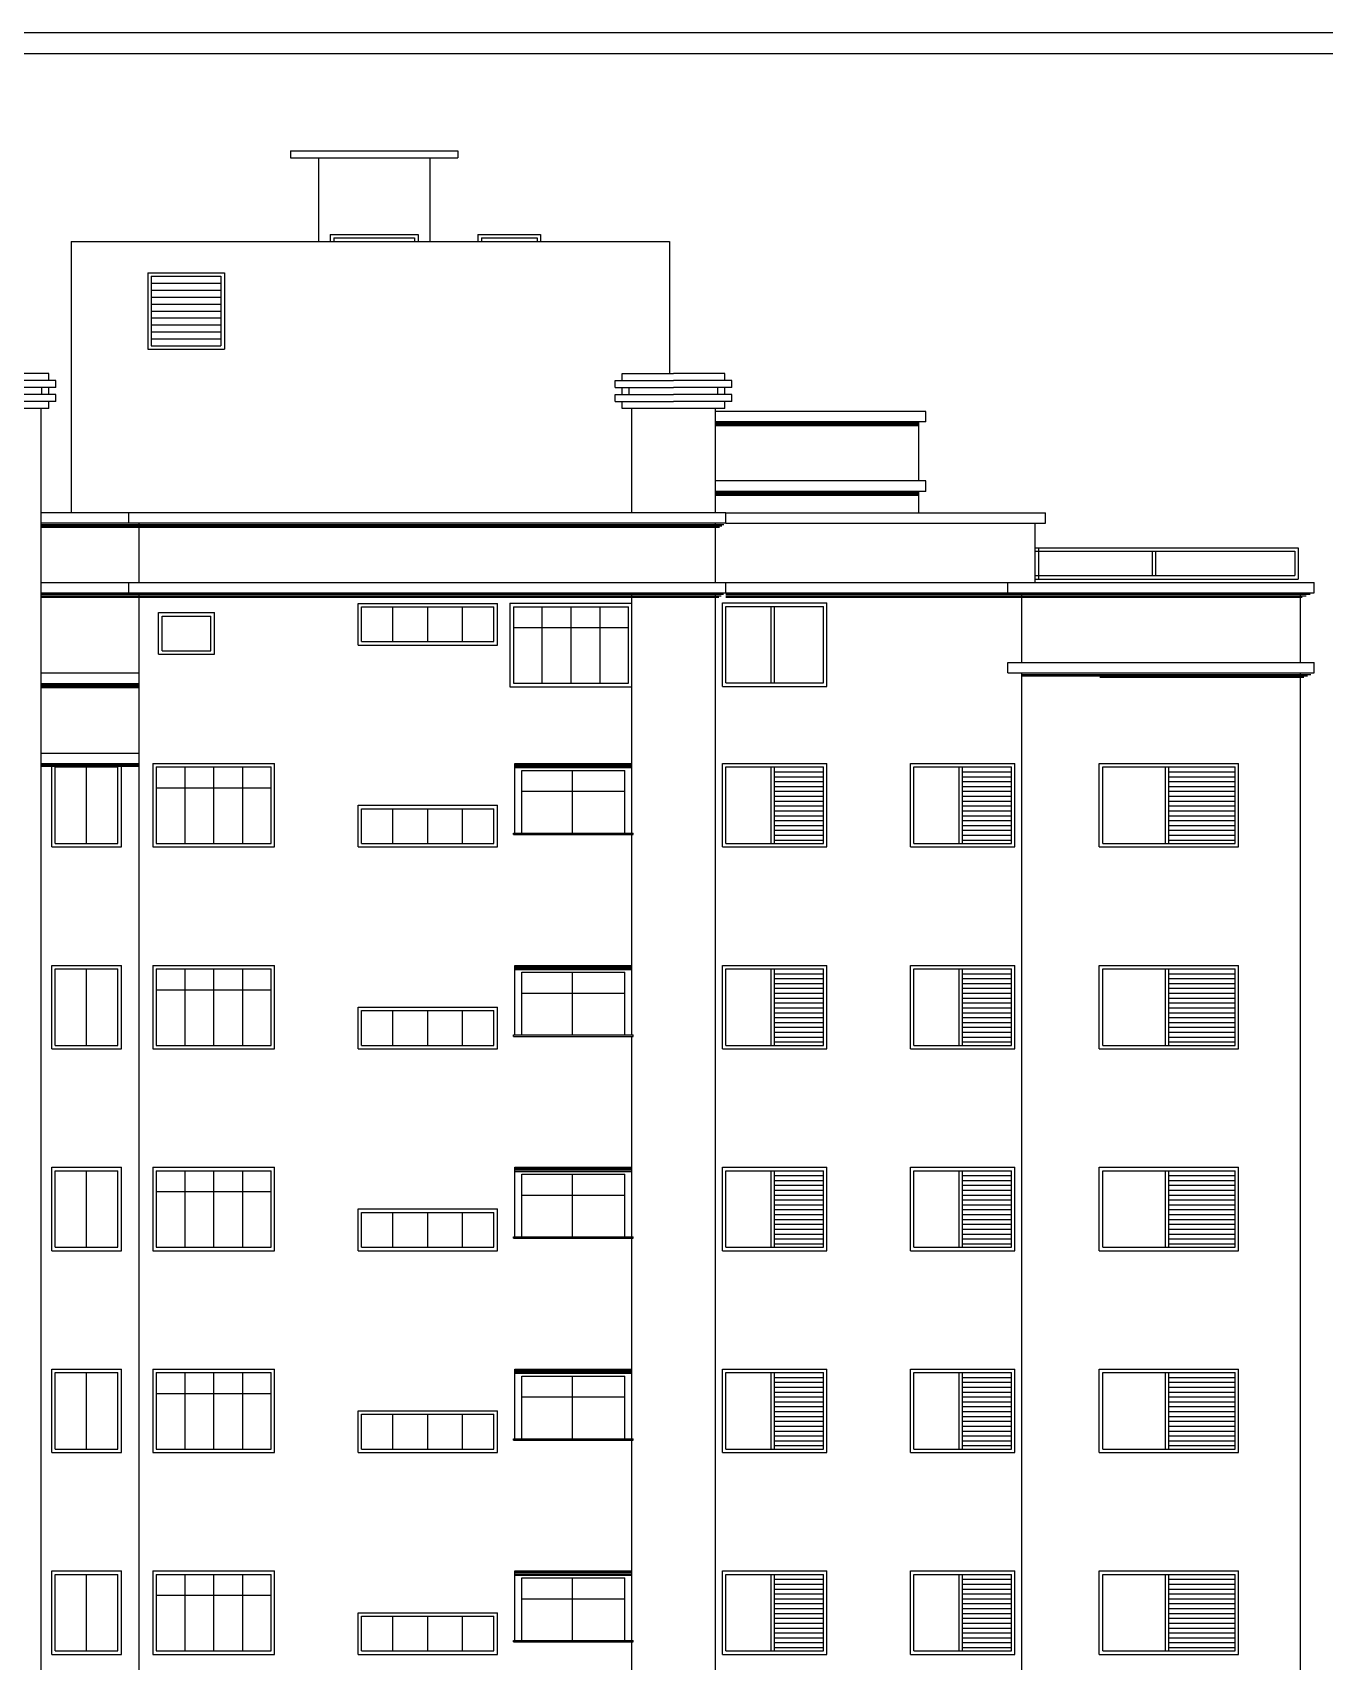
# Model space of a CAD drawing. Header units: millimetres. Extents: x 2200 to 2403, y 2380 to 2511.
# Drawn here: x 2368.13 to 2386.68, y 2487.67 to 2511.07 of the extents above; entities that cross this region are included whole.
import ezdxf

# ---------------------------------------------------------------- set-up
doc = ezdxf.new("R2010")
doc.units = ezdxf.units.MM

msp = doc.modelspace()

# ---------------------------------------------------------------- linework, layer by layer
at = {"color": 1}
for p, q in [((2329.24394, 2511.06758), (2403.08219, 2511.06758)), ((2368.68783, 2508.06758), (2368.68783, 2504.16758)), ((2368.68783, 2508.06758), (2377.27783, 2508.06758)), ((2377.27783, 2508.06758), (2377.27783, 2506.16758)), ((2369.78783, 2507.61758), (2370.88783, 2507.61758)), ((2369.78783, 2507.61758), (2369.78783, 2506.51758)), ((2370.88783, 2507.61758), (2370.88783, 2506.51758)), ((2369.78783, 2506.51758), (2370.88783, 2506.51758)), ((2378.08783, 2504.16758), (2382.67819, 2504.16758)), ((2382.67819, 2504.01758), (2382.67819, 2504.16758)), ((2378.08783, 2504.01758), (2382.67819, 2504.01758)), ((2382.52819, 2503.16758), (2382.52819, 2504.01758)), ((2378.08783, 2503.16758), (2382.13783, 2503.16758)), ((2378.08783, 2503.01758), (2382.13783, 2503.01758)), ((2369.99312, 2502.68558), (2370.69195, 2502.68558)), ((2369.99312, 2502.18558), (2369.99312, 2502.68558)), ((2370.69195, 2502.18558), (2370.69195, 2502.68558)), ((2372.85783, 2502.81758), (2374.75783, 2502.81758)), ((2372.85783, 2502.31758), (2372.85783, 2502.81758)), ((2373.30783, 2502.31758), (2373.30783, 2502.81758)), ((2373.80783, 2502.31758), (2373.80783, 2502.81758)), ((2374.30783, 2502.31758), (2374.30783, 2502.81758)), ((2374.75783, 2502.31758), (2374.75783, 2502.81758)), ((2375.03783, 2502.81905), (2376.68783, 2502.81905)), ((2375.03783, 2502.81905), (2375.03783, 2501.71905)), ((2375.44783, 2502.81905), (2375.44783, 2501.71905)), ((2375.86283, 2502.81905), (2375.86283, 2501.71905)), ((2376.27783, 2502.81905), (2376.27783, 2501.71905)), ((2376.68783, 2501.71905), (2376.68783, 2502.81905)), ((2378.08783, 2502.82401), (2379.48783, 2502.82401)), ((2378.08783, 2501.72401), (2378.08783, 2502.82401)), ((2378.73783, 2501.72401), (2378.73783, 2502.82401)), ((2378.78783, 2501.72401), (2378.78783, 2502.82401)), ((2379.48783, 2501.72401), (2379.48783, 2502.82401)), ((2375.03783, 2502.51905), (2376.68783, 2502.51905)), ((2369.99312, 2502.18558), (2370.69195, 2502.18558)), ((2372.85783, 2502.31758), (2374.75783, 2502.31758)), ((2375.03783, 2501.71905), (2376.68783, 2501.71905)), ((2378.08783, 2501.72401), (2379.48783, 2501.72401)), ((2368.45783, 2500.51758), (2369.35783, 2500.51758)), ((2368.45783, 2499.41758), (2368.45783, 2500.51758)), ((2368.90783, 2499.41758), (2368.90783, 2500.51758)), ((2369.35783, 2499.41758), (2369.35783, 2500.51758)), ((2369.90783, 2500.51758), (2371.55783, 2500.51758)), ((2369.90783, 2500.51758), (2369.90783, 2499.41758)), ((2370.31783, 2500.51758), (2370.31783, 2499.41758)), ((2370.73283, 2500.51758), (2370.73283, 2499.41758)), ((2371.14783, 2500.51758), (2371.14783, 2499.41758)), ((2371.55783, 2499.41758), (2371.55783, 2500.51758)), ((2375.15783, 2500.46758), (2376.63783, 2500.46758)), ((2375.15783, 2499.56758), (2375.15783, 2500.46758)), ((2375.88783, 2499.56758), (2375.88783, 2500.46758)), ((2376.63783, 2499.56758), (2376.63783, 2500.46758)), ((2378.08783, 2499.41758), (2378.08783, 2500.51758)), ((2378.08783, 2500.51758), (2379.48783, 2500.51758)), ((2378.73783, 2499.41758), (2378.73783, 2500.51758)), ((2378.78783, 2499.41758), (2378.78783, 2500.51758)), ((2378.78783, 2500.44758), (2379.48783, 2500.44758)), ((2378.78783, 2500.37758), (2379.48783, 2500.37758)), ((2378.78783, 2500.30758), (2379.48783, 2500.30758)), ((2379.48783, 2499.41758), (2379.48783, 2500.51758)), ((2380.78783, 2500.51758), (2382.18783, 2500.51758)), ((2380.78783, 2499.41758), (2380.78783, 2500.51758)), ((2381.43783, 2499.41758), (2381.43783, 2500.51758)), ((2381.48783, 2499.41758), (2381.48783, 2500.51758)), ((2381.48783, 2500.44758), (2382.18783, 2500.44758)), ((2381.48783, 2500.37758), (2382.18783, 2500.37758)), ((2381.48783, 2500.30758), (2382.18783, 2500.30758)), ((2382.18783, 2499.41758), (2382.18783, 2500.51758)), ((2383.50036, 2500.51758), (2385.40036, 2500.51758)), ((2383.50036, 2499.41758), (2383.50036, 2500.51758)), ((2384.40036, 2499.41758), (2384.40036, 2500.51758)), ((2384.45036, 2499.41758), (2384.45036, 2500.51758)), ((2384.45036, 2500.44758), (2385.40036, 2500.44758)), ((2384.45036, 2500.37758), (2385.40036, 2500.37758)), ((2384.45036, 2500.30758), (2385.40036, 2500.30758)), ((2385.40036, 2499.41758), (2385.40036, 2500.51758)), ((2369.90783, 2500.21758), (2371.55783, 2500.21758)), ((2375.15783, 2500.16758), (2376.63783, 2500.16758)), ((2378.78783, 2500.23758), (2379.48783, 2500.23758)), ((2378.78783, 2500.16758), (2379.48783, 2500.16758)), ((2378.78783, 2500.09758), (2379.48783, 2500.09758)), ((2381.48783, 2500.23758), (2382.18783, 2500.23758)), ((2381.48783, 2500.16758), (2382.18783, 2500.16758)), ((2381.48783, 2500.09758), (2382.18783, 2500.09758)), ((2384.45036, 2500.23758), (2385.40036, 2500.23758)), ((2384.45036, 2500.16758), (2385.40036, 2500.16758)), ((2384.45036, 2500.09758), (2385.40036, 2500.09758)), ((2372.85783, 2499.41758), (2372.85783, 2499.91758)), ((2372.85783, 2499.91758), (2374.75783, 2499.91758)), ((2373.30783, 2499.41758), (2373.30783, 2499.91758)), ((2373.80783, 2499.41758), (2373.80783, 2499.91758)), ((2374.30783, 2499.41758), (2374.30783, 2499.91758)), ((2374.75783, 2499.41758), (2374.75783, 2499.91758)), ((2378.78783, 2500.02758), (2379.48783, 2500.02758)), ((2378.78783, 2499.95758), (2379.48783, 2499.95758)), ((2378.78783, 2499.88758), (2379.48783, 2499.88758)), ((2381.48783, 2500.02758), (2382.18783, 2500.02758)), ((2381.48783, 2499.95758), (2382.18783, 2499.95758)), ((2381.48783, 2499.88758), (2382.18783, 2499.88758)), ((2384.45036, 2500.02758), (2385.40036, 2500.02758)), ((2384.45036, 2499.95758), (2385.40036, 2499.95758)), ((2384.45036, 2499.88758), (2385.40036, 2499.88758)), ((2378.78783, 2499.81758), (2379.48783, 2499.81758)), ((2378.78783, 2499.74758), (2379.48783, 2499.74758)), ((2378.78783, 2499.67758), (2379.48783, 2499.67758)), ((2378.78783, 2499.60758), (2379.48783, 2499.60758)), ((2381.48783, 2499.81758), (2382.18783, 2499.81758)), ((2381.48783, 2499.74758), (2382.18783, 2499.74758)), ((2381.48783, 2499.67758), (2382.18783, 2499.67758)), ((2381.48783, 2499.60758), (2382.18783, 2499.60758)), ((2384.45036, 2499.81758), (2385.40036, 2499.81758)), ((2384.45036, 2499.74758), (2385.40036, 2499.74758)), ((2384.45036, 2499.67758), (2385.40036, 2499.67758)), ((2384.45036, 2499.60758), (2385.40036, 2499.60758)), ((2368.45783, 2499.41758), (2369.35783, 2499.41758)), ((2369.90783, 2499.41758), (2371.55783, 2499.41758)), ((2372.85783, 2499.41758), (2374.75783, 2499.41758)), ((2378.08783, 2499.41758), (2379.48783, 2499.41758)), ((2378.78783, 2499.53758), (2379.48783, 2499.53758)), ((2378.78783, 2499.46758), (2379.48783, 2499.46758)), ((2380.78783, 2499.41758), (2382.18783, 2499.41758)), ((2381.48783, 2499.53758), (2382.18783, 2499.53758)), ((2381.48783, 2499.46758), (2382.18783, 2499.46758)), ((2383.50036, 2499.41758), (2385.40036, 2499.41758)), ((2384.45036, 2499.53758), (2385.40036, 2499.53758)), ((2384.45036, 2499.46758), (2385.40036, 2499.46758)), ((2368.45783, 2497.61758), (2369.35783, 2497.61758)), ((2368.45783, 2496.51758), (2368.45783, 2497.61758)), ((2368.90783, 2496.51758), (2368.90783, 2497.61758)), ((2369.35783, 2496.51758), (2369.35783, 2497.61758)), ((2369.90783, 2497.61758), (2371.55783, 2497.61758)), ((2369.90783, 2497.61758), (2369.90783, 2496.51758)), ((2370.31783, 2497.61758), (2370.31783, 2496.51758)), ((2370.73283, 2497.61758), (2370.73283, 2496.51758)), ((2371.14783, 2497.61758), (2371.14783, 2496.51758)), ((2371.55783, 2496.51758), (2371.55783, 2497.61758)), ((2375.15783, 2497.56758), (2376.63783, 2497.56758)), ((2375.15783, 2496.66758), (2375.15783, 2497.56758)), ((2375.88783, 2496.66758), (2375.88783, 2497.56758)), ((2376.63783, 2496.66758), (2376.63783, 2497.56758)), ((2378.08783, 2496.51758), (2378.08783, 2497.61758)), ((2378.08783, 2497.61758), (2379.48783, 2497.61758)), ((2378.73783, 2496.51758), (2378.73783, 2497.61758)), ((2378.78783, 2496.51758), (2378.78783, 2497.61758)), ((2378.78783, 2497.54758), (2379.48783, 2497.54758)), ((2379.48783, 2496.51758), (2379.48783, 2497.61758)), ((2380.78783, 2497.61758), (2382.18783, 2497.61758)), ((2380.78783, 2496.51758), (2380.78783, 2497.61758)), ((2381.43783, 2496.51758), (2381.43783, 2497.61758)), ((2381.48783, 2496.51758), (2381.48783, 2497.61758)), ((2381.48783, 2497.54758), (2382.18783, 2497.54758)), ((2382.18783, 2496.51758), (2382.18783, 2497.61758)), ((2383.50036, 2497.61758), (2385.40036, 2497.61758)), ((2383.50036, 2496.51758), (2383.50036, 2497.61758)), ((2384.40036, 2496.51758), (2384.40036, 2497.61758)), ((2384.45036, 2496.51758), (2384.45036, 2497.61758)), ((2384.45036, 2497.54758), (2385.40036, 2497.54758)), ((2385.40036, 2496.51758), (2385.40036, 2497.61758)), ((2369.90783, 2497.31758), (2371.55783, 2497.31758)), ((2375.15783, 2497.26758), (2376.63783, 2497.26758)), ((2378.78783, 2497.47758), (2379.48783, 2497.47758)), ((2378.78783, 2497.40758), (2379.48783, 2497.40758)), ((2378.78783, 2497.33758), (2379.48783, 2497.33758)), ((2378.78783, 2497.26758), (2379.48783, 2497.26758)), ((2381.48783, 2497.47758), (2382.18783, 2497.47758)), ((2381.48783, 2497.40758), (2382.18783, 2497.40758)), ((2381.48783, 2497.33758), (2382.18783, 2497.33758)), ((2381.48783, 2497.26758), (2382.18783, 2497.26758)), ((2384.45036, 2497.47758), (2385.40036, 2497.47758)), ((2384.45036, 2497.40758), (2385.40036, 2497.40758)), ((2384.45036, 2497.33758), (2385.40036, 2497.33758)), ((2384.45036, 2497.26758), (2385.40036, 2497.26758)), ((2372.85783, 2496.51758), (2372.85783, 2497.01758)), ((2372.85783, 2497.01758), (2374.75783, 2497.01758)), ((2373.30783, 2496.51758), (2373.30783, 2497.01758)), ((2373.80783, 2496.51758), (2373.80783, 2497.01758)), ((2374.30783, 2496.51758), (2374.30783, 2497.01758)), ((2374.75783, 2496.51758), (2374.75783, 2497.01758)), ((2378.78783, 2497.19758), (2379.48783, 2497.19758)), ((2378.78783, 2497.12758), (2379.48783, 2497.12758)), ((2378.78783, 2497.05758), (2379.48783, 2497.05758)), ((2381.48783, 2497.19758), (2382.18783, 2497.19758)), ((2381.48783, 2497.12758), (2382.18783, 2497.12758)), ((2381.48783, 2497.05758), (2382.18783, 2497.05758)), ((2384.45036, 2497.19758), (2385.40036, 2497.19758)), ((2384.45036, 2497.12758), (2385.40036, 2497.12758)), ((2384.45036, 2497.05758), (2385.40036, 2497.05758)), ((2378.78783, 2496.98758), (2379.48783, 2496.98758)), ((2378.78783, 2496.91758), (2379.48783, 2496.91758)), ((2378.78783, 2496.84758), (2379.48783, 2496.84758)), ((2381.48783, 2496.98758), (2382.18783, 2496.98758)), ((2381.48783, 2496.91758), (2382.18783, 2496.91758)), ((2381.48783, 2496.84758), (2382.18783, 2496.84758)), ((2384.45036, 2496.98758), (2385.40036, 2496.98758)), ((2384.45036, 2496.91758), (2385.40036, 2496.91758)), ((2384.45036, 2496.84758), (2385.40036, 2496.84758)), ((2378.78783, 2496.77758), (2379.48783, 2496.77758)), ((2378.78783, 2496.70758), (2379.48783, 2496.70758)), ((2378.78783, 2496.63758), (2379.48783, 2496.63758)), ((2378.78783, 2496.56758), (2379.48783, 2496.56758)), ((2381.48783, 2496.77758), (2382.18783, 2496.77758)), ((2381.48783, 2496.70758), (2382.18783, 2496.70758)), ((2381.48783, 2496.63758), (2382.18783, 2496.63758)), ((2381.48783, 2496.56758), (2382.18783, 2496.56758)), ((2384.45036, 2496.77758), (2385.40036, 2496.77758)), ((2384.45036, 2496.70758), (2385.40036, 2496.70758)), ((2384.45036, 2496.63758), (2385.40036, 2496.63758)), ((2384.45036, 2496.56758), (2385.40036, 2496.56758)), ((2368.45783, 2496.51758), (2369.35783, 2496.51758)), ((2369.90783, 2496.51758), (2371.55783, 2496.51758)), ((2372.85783, 2496.51758), (2374.75783, 2496.51758)), ((2378.08783, 2496.51758), (2379.48783, 2496.51758)), ((2380.78783, 2496.51758), (2382.18783, 2496.51758)), ((2383.50036, 2496.51758), (2385.40036, 2496.51758)), ((2368.45783, 2494.71758), (2369.35783, 2494.71758)), ((2368.45783, 2493.61758), (2368.45783, 2494.71758)), ((2368.90783, 2493.61758), (2368.90783, 2494.71758)), ((2369.35783, 2493.61758), (2369.35783, 2494.71758)), ((2369.90783, 2494.71758), (2371.55783, 2494.71758)), ((2369.90783, 2494.71758), (2369.90783, 2493.61758)), ((2370.31783, 2494.71758), (2370.31783, 2493.61758)), ((2370.73283, 2494.71758), (2370.73283, 2493.61758)), ((2371.14783, 2494.71758), (2371.14783, 2493.61758)), ((2371.55783, 2493.61758), (2371.55783, 2494.71758)), ((2378.08783, 2493.61758), (2378.08783, 2494.71758)), ((2378.08783, 2494.71758), (2379.48783, 2494.71758)), ((2378.73783, 2493.61758), (2378.73783, 2494.71758)), ((2378.78783, 2493.61758), (2378.78783, 2494.71758)), ((2379.48783, 2493.61758), (2379.48783, 2494.71758)), ((2380.78783, 2494.71758), (2382.18783, 2494.71758)), ((2380.78783, 2493.61758), (2380.78783, 2494.71758)), ((2381.43783, 2493.61758), (2381.43783, 2494.71758)), ((2381.48783, 2493.61758), (2381.48783, 2494.71758)), ((2382.18783, 2493.61758), (2382.18783, 2494.71758)), ((2383.50036, 2494.71758), (2385.40036, 2494.71758)), ((2383.50036, 2493.61758), (2383.50036, 2494.71758)), ((2384.40036, 2493.61758), (2384.40036, 2494.71758)), ((2384.45036, 2493.61758), (2384.45036, 2494.71758)), ((2385.40036, 2493.61758), (2385.40036, 2494.71758)), ((2375.15783, 2494.66758), (2376.63783, 2494.66758)), ((2375.15783, 2493.76758), (2375.15783, 2494.66758)), ((2375.88783, 2493.76758), (2375.88783, 2494.66758)), ((2376.63783, 2493.76758), (2376.63783, 2494.66758)), ((2378.78783, 2494.64758), (2379.48783, 2494.64758)), ((2378.78783, 2494.57758), (2379.48783, 2494.57758)), ((2378.78783, 2494.50758), (2379.48783, 2494.50758)), ((2381.48783, 2494.64758), (2382.18783, 2494.64758)), ((2381.48783, 2494.57758), (2382.18783, 2494.57758)), ((2381.48783, 2494.50758), (2382.18783, 2494.50758)), ((2384.45036, 2494.64758), (2385.40036, 2494.64758)), ((2384.45036, 2494.57758), (2385.40036, 2494.57758)), ((2384.45036, 2494.50758), (2385.40036, 2494.50758)), ((2369.90783, 2494.41758), (2371.55783, 2494.41758)), ((2375.15783, 2494.36758), (2376.63783, 2494.36758)), ((2378.78783, 2494.43758), (2379.48783, 2494.43758)), ((2378.78783, 2494.36758), (2379.48783, 2494.36758)), ((2378.78783, 2494.29758), (2379.48783, 2494.29758)), ((2378.78783, 2494.22758), (2379.48783, 2494.22758)), ((2381.48783, 2494.43758), (2382.18783, 2494.43758)), ((2381.48783, 2494.36758), (2382.18783, 2494.36758)), ((2381.48783, 2494.29758), (2382.18783, 2494.29758)), ((2381.48783, 2494.22758), (2382.18783, 2494.22758)), ((2384.45036, 2494.43758), (2385.40036, 2494.43758)), ((2384.45036, 2494.36758), (2385.40036, 2494.36758)), ((2384.45036, 2494.29758), (2385.40036, 2494.29758)), ((2384.45036, 2494.22758), (2385.40036, 2494.22758)), ((2372.85783, 2493.61758), (2372.85783, 2494.11758)), ((2372.85783, 2494.11758), (2374.75783, 2494.11758)), ((2373.30783, 2493.61758), (2373.30783, 2494.11758)), ((2373.80783, 2493.61758), (2373.80783, 2494.11758)), ((2374.30783, 2493.61758), (2374.30783, 2494.11758)), ((2374.75783, 2493.61758), (2374.75783, 2494.11758)), ((2378.78783, 2494.15758), (2379.48783, 2494.15758)), ((2378.78783, 2494.08758), (2379.48783, 2494.08758)), ((2378.78783, 2494.01758), (2379.48783, 2494.01758)), ((2381.48783, 2494.15758), (2382.18783, 2494.15758)), ((2381.48783, 2494.08758), (2382.18783, 2494.08758)), ((2381.48783, 2494.01758), (2382.18783, 2494.01758)), ((2384.45036, 2494.15758), (2385.40036, 2494.15758)), ((2384.45036, 2494.08758), (2385.40036, 2494.08758)), ((2384.45036, 2494.01758), (2385.40036, 2494.01758)), ((2378.78783, 2493.94758), (2379.48783, 2493.94758)), ((2378.78783, 2493.87758), (2379.48783, 2493.87758)), ((2378.78783, 2493.80758), (2379.48783, 2493.80758)), ((2381.48783, 2493.94758), (2382.18783, 2493.94758)), ((2381.48783, 2493.87758), (2382.18783, 2493.87758)), ((2381.48783, 2493.80758), (2382.18783, 2493.80758)), ((2384.45036, 2493.94758), (2385.40036, 2493.94758)), ((2384.45036, 2493.87758), (2385.40036, 2493.87758)), ((2384.45036, 2493.80758), (2385.40036, 2493.80758)), ((2368.45783, 2493.61758), (2369.35783, 2493.61758)), ((2369.90783, 2493.61758), (2371.55783, 2493.61758)), ((2372.85783, 2493.61758), (2374.75783, 2493.61758)), ((2378.08783, 2493.61758), (2379.48783, 2493.61758)), ((2378.78783, 2493.73758), (2379.48783, 2493.73758)), ((2378.78783, 2493.66758), (2379.48783, 2493.66758)), ((2380.78783, 2493.61758), (2382.18783, 2493.61758)), ((2381.48783, 2493.73758), (2382.18783, 2493.73758)), ((2381.48783, 2493.66758), (2382.18783, 2493.66758)), ((2383.50036, 2493.61758), (2385.40036, 2493.61758)), ((2384.45036, 2493.73758), (2385.40036, 2493.73758)), ((2384.45036, 2493.66758), (2385.40036, 2493.66758)), ((2368.45783, 2491.81758), (2369.35783, 2491.81758)), ((2368.45783, 2490.71758), (2368.45783, 2491.81758)), ((2368.90783, 2490.71758), (2368.90783, 2491.81758)), ((2369.35783, 2490.71758), (2369.35783, 2491.81758)), ((2369.90783, 2491.81758), (2371.55783, 2491.81758)), ((2369.90783, 2491.81758), (2369.90783, 2490.71758)), ((2370.31783, 2491.81758), (2370.31783, 2490.71758)), ((2370.73283, 2491.81758), (2370.73283, 2490.71758)), ((2371.14783, 2491.81758), (2371.14783, 2490.71758)), ((2371.55783, 2490.71758), (2371.55783, 2491.81758)), ((2375.15783, 2491.76758), (2376.63783, 2491.76758)), ((2375.15783, 2490.86758), (2375.15783, 2491.76758)), ((2375.88783, 2490.86758), (2375.88783, 2491.76758)), ((2376.63783, 2490.86758), (2376.63783, 2491.76758)), ((2378.08783, 2490.71758), (2378.08783, 2491.81758)), ((2378.08783, 2491.81758), (2379.48783, 2491.81758)), ((2378.73783, 2490.71758), (2378.73783, 2491.81758)), ((2378.78783, 2490.71758), (2378.78783, 2491.81758)), ((2378.78783, 2491.74758), (2379.48783, 2491.74758)), ((2378.78783, 2491.67758), (2379.48783, 2491.67758)), ((2379.48783, 2490.71758), (2379.48783, 2491.81758)), ((2380.78783, 2491.81758), (2382.18783, 2491.81758)), ((2380.78783, 2490.71758), (2380.78783, 2491.81758)), ((2381.43783, 2490.71758), (2381.43783, 2491.81758)), ((2381.48783, 2490.71758), (2381.48783, 2491.81758)), ((2381.48783, 2491.74758), (2382.18783, 2491.74758)), ((2381.48783, 2491.67758), (2382.18783, 2491.67758)), ((2382.18783, 2490.71758), (2382.18783, 2491.81758)), ((2383.50036, 2491.81758), (2385.40036, 2491.81758)), ((2383.50036, 2490.71758), (2383.50036, 2491.81758)), ((2384.40036, 2490.71758), (2384.40036, 2491.81758)), ((2384.45036, 2490.71758), (2384.45036, 2491.81758)), ((2384.45036, 2491.74758), (2385.40036, 2491.74758)), ((2384.45036, 2491.67758), (2385.40036, 2491.67758)), ((2385.40036, 2490.71758), (2385.40036, 2491.81758)), ((2369.90783, 2491.51758), (2371.55783, 2491.51758)), ((2375.15783, 2491.46758), (2376.63783, 2491.46758)), ((2378.78783, 2491.60758), (2379.48783, 2491.60758)), ((2378.78783, 2491.53758), (2379.48783, 2491.53758)), ((2378.78783, 2491.46758), (2379.48783, 2491.46758)), ((2381.48783, 2491.60758), (2382.18783, 2491.60758)), ((2381.48783, 2491.53758), (2382.18783, 2491.53758)), ((2381.48783, 2491.46758), (2382.18783, 2491.46758)), ((2384.45036, 2491.60758), (2385.40036, 2491.60758)), ((2384.45036, 2491.53758), (2385.40036, 2491.53758)), ((2384.45036, 2491.46758), (2385.40036, 2491.46758)), ((2372.85783, 2490.71758), (2372.85783, 2491.21758)), ((2372.85783, 2491.21758), (2374.75783, 2491.21758)), ((2373.30783, 2490.71758), (2373.30783, 2491.21758)), ((2373.80783, 2490.71758), (2373.80783, 2491.21758)), ((2374.30783, 2490.71758), (2374.30783, 2491.21758)), ((2374.75783, 2490.71758), (2374.75783, 2491.21758)), ((2378.78783, 2491.39758), (2379.48783, 2491.39758)), ((2378.78783, 2491.32758), (2379.48783, 2491.32758)), ((2378.78783, 2491.25758), (2379.48783, 2491.25758)), ((2378.78783, 2491.18758), (2379.48783, 2491.18758)), ((2381.48783, 2491.39758), (2382.18783, 2491.39758)), ((2381.48783, 2491.32758), (2382.18783, 2491.32758)), ((2381.48783, 2491.25758), (2382.18783, 2491.25758)), ((2381.48783, 2491.18758), (2382.18783, 2491.18758)), ((2384.45036, 2491.39758), (2385.40036, 2491.39758)), ((2384.45036, 2491.32758), (2385.40036, 2491.32758)), ((2384.45036, 2491.25758), (2385.40036, 2491.25758)), ((2384.45036, 2491.18758), (2385.40036, 2491.18758)), ((2378.78783, 2491.11758), (2379.48783, 2491.11758)), ((2378.78783, 2491.04758), (2379.48783, 2491.04758)), ((2378.78783, 2490.97758), (2379.48783, 2490.97758)), ((2381.48783, 2491.11758), (2382.18783, 2491.11758)), ((2381.48783, 2491.04758), (2382.18783, 2491.04758)), ((2381.48783, 2490.97758), (2382.18783, 2490.97758)), ((2384.45036, 2491.11758), (2385.40036, 2491.11758)), ((2384.45036, 2491.04758), (2385.40036, 2491.04758)), ((2384.45036, 2490.97758), (2385.40036, 2490.97758)), ((2368.45783, 2490.71758), (2369.35783, 2490.71758)), ((2369.90783, 2490.71758), (2371.55783, 2490.71758)), ((2372.85783, 2490.71758), (2374.75783, 2490.71758)), ((2378.08783, 2490.71758), (2379.48783, 2490.71758)), ((2378.78783, 2490.90758), (2379.48783, 2490.90758)), ((2378.78783, 2490.83758), (2379.48783, 2490.83758)), ((2378.78783, 2490.76758), (2379.48783, 2490.76758)), ((2380.78783, 2490.71758), (2382.18783, 2490.71758)), ((2381.48783, 2490.90758), (2382.18783, 2490.90758)), ((2381.48783, 2490.83758), (2382.18783, 2490.83758)), ((2381.48783, 2490.76758), (2382.18783, 2490.76758)), ((2383.50036, 2490.71758), (2385.40036, 2490.71758)), ((2384.45036, 2490.90758), (2385.40036, 2490.90758)), ((2384.45036, 2490.83758), (2385.40036, 2490.83758)), ((2384.45036, 2490.76758), (2385.40036, 2490.76758)), ((2368.45783, 2488.91758), (2369.35783, 2488.91758)), ((2368.45783, 2487.81758), (2368.45783, 2488.91758)), ((2368.90783, 2487.81758), (2368.90783, 2488.91758)), ((2369.35783, 2487.81758), (2369.35783, 2488.91758)), ((2369.90783, 2488.91758), (2371.55783, 2488.91758)), ((2369.90783, 2488.91758), (2369.90783, 2487.81758)), ((2370.31783, 2488.91758), (2370.31783, 2487.81758)), ((2370.73283, 2488.91758), (2370.73283, 2487.81758)), ((2371.14783, 2488.91758), (2371.14783, 2487.81758)), ((2371.55783, 2487.81758), (2371.55783, 2488.91758)), ((2375.15783, 2488.86758), (2376.63783, 2488.86758)), ((2375.15783, 2487.96758), (2375.15783, 2488.86758)), ((2375.88783, 2487.96758), (2375.88783, 2488.86758)), ((2376.63783, 2487.96758), (2376.63783, 2488.86758)), ((2378.08783, 2487.81758), (2378.08783, 2488.91758)), ((2378.08783, 2488.91758), (2379.48783, 2488.91758)), ((2378.73783, 2487.81758), (2378.73783, 2488.91758)), ((2378.78783, 2487.81758), (2378.78783, 2488.91758)), ((2378.78783, 2488.84758), (2379.48783, 2488.84758)), ((2379.48783, 2487.81758), (2379.48783, 2488.91758)), ((2380.78783, 2488.91758), (2382.18783, 2488.91758)), ((2380.78783, 2487.81758), (2380.78783, 2488.91758)), ((2381.43783, 2487.81758), (2381.43783, 2488.91758)), ((2381.48783, 2487.81758), (2381.48783, 2488.91758)), ((2381.48783, 2488.84758), (2382.18783, 2488.84758)), ((2382.18783, 2487.81758), (2382.18783, 2488.91758)), ((2383.50036, 2488.91758), (2385.40036, 2488.91758)), ((2383.50036, 2487.81758), (2383.50036, 2488.91758)), ((2384.40036, 2487.81758), (2384.40036, 2488.91758)), ((2384.45036, 2487.81758), (2384.45036, 2488.91758)), ((2384.45036, 2488.84758), (2385.40036, 2488.84758)), ((2385.40036, 2487.81758), (2385.40036, 2488.91758)), ((2369.90783, 2488.61758), (2371.55783, 2488.61758)), ((2378.78783, 2488.77758), (2379.48783, 2488.77758)), ((2378.78783, 2488.70758), (2379.48783, 2488.70758)), ((2378.78783, 2488.63758), (2379.48783, 2488.63758)), ((2381.48783, 2488.77758), (2382.18783, 2488.77758)), ((2381.48783, 2488.70758), (2382.18783, 2488.70758)), ((2381.48783, 2488.63758), (2382.18783, 2488.63758)), ((2384.45036, 2488.77758), (2385.40036, 2488.77758)), ((2384.45036, 2488.70758), (2385.40036, 2488.70758)), ((2384.45036, 2488.63758), (2385.40036, 2488.63758)), ((2375.15783, 2488.56758), (2376.63783, 2488.56758)), ((2378.78783, 2488.56758), (2379.48783, 2488.56758)), ((2378.78783, 2488.49758), (2379.48783, 2488.49758)), ((2378.78783, 2488.42758), (2379.48783, 2488.42758)), ((2378.78783, 2488.35758), (2379.48783, 2488.35758)), ((2381.48783, 2488.56758), (2382.18783, 2488.56758)), ((2381.48783, 2488.49758), (2382.18783, 2488.49758)), ((2381.48783, 2488.42758), (2382.18783, 2488.42758)), ((2381.48783, 2488.35758), (2382.18783, 2488.35758)), ((2384.45036, 2488.56758), (2385.40036, 2488.56758)), ((2384.45036, 2488.49758), (2385.40036, 2488.49758)), ((2384.45036, 2488.42758), (2385.40036, 2488.42758)), ((2384.45036, 2488.35758), (2385.40036, 2488.35758)), ((2372.85783, 2487.81758), (2372.85783, 2488.31758)), ((2372.85783, 2488.31758), (2374.75783, 2488.31758)), ((2373.30783, 2487.81758), (2373.30783, 2488.31758)), ((2373.80783, 2487.81758), (2373.80783, 2488.31758)), ((2374.30783, 2487.81758), (2374.30783, 2488.31758)), ((2374.75783, 2487.81758), (2374.75783, 2488.31758)), ((2378.78783, 2488.28758), (2379.48783, 2488.28758)), ((2378.78783, 2488.21758), (2379.48783, 2488.21758)), ((2378.78783, 2488.14758), (2379.48783, 2488.14758)), ((2381.48783, 2488.28758), (2382.18783, 2488.28758)), ((2381.48783, 2488.21758), (2382.18783, 2488.21758)), ((2381.48783, 2488.14758), (2382.18783, 2488.14758)), ((2384.45036, 2488.28758), (2385.40036, 2488.28758)), ((2384.45036, 2488.21758), (2385.40036, 2488.21758)), ((2384.45036, 2488.14758), (2385.40036, 2488.14758)), ((2378.78783, 2488.07758), (2379.48783, 2488.07758)), ((2378.78783, 2488.00758), (2379.48783, 2488.00758)), ((2378.78783, 2487.93758), (2379.48783, 2487.93758)), ((2381.48783, 2488.07758), (2382.18783, 2488.07758)), ((2381.48783, 2488.00758), (2382.18783, 2488.00758)), ((2381.48783, 2487.93758), (2382.18783, 2487.93758)), ((2384.45036, 2488.07758), (2385.40036, 2488.07758)), ((2384.45036, 2488.00758), (2385.40036, 2488.00758)), ((2384.45036, 2487.93758), (2385.40036, 2487.93758)), ((2368.45783, 2487.81758), (2369.35783, 2487.81758)), ((2369.90783, 2487.81758), (2371.55783, 2487.81758)), ((2372.85783, 2487.81758), (2374.75783, 2487.81758)), ((2378.08783, 2487.81758), (2379.48783, 2487.81758)), ((2378.78783, 2487.86758), (2379.48783, 2487.86758)), ((2380.78783, 2487.81758), (2382.18783, 2487.81758)), ((2381.48783, 2487.86758), (2382.18783, 2487.86758)), ((2383.50036, 2487.81758), (2385.40036, 2487.81758)), ((2384.45036, 2487.86758), (2385.40036, 2487.86758))]:
    msp.add_line(p, q, dxfattribs=at)
for p, q in [((2329.84394, 2510.76758), (2402.78219, 2510.76758)), ((2375.05783, 2499.56758), (2375.05783, 2500.56758)), ((2375.05783, 2500.56758), (2376.73783, 2500.56758)), ((2376.73783, 2499.56758), (2376.73783, 2500.56758)), ((2375.05783, 2497.66758), (2376.73783, 2497.66758)), ((2375.05783, 2496.66758), (2375.05783, 2497.66758)), ((2376.73783, 2496.66758), (2376.73783, 2497.66758)), ((2375.05783, 2494.76758), (2376.73783, 2494.76758)), ((2375.05783, 2493.76758), (2375.05783, 2494.76758)), ((2376.73783, 2493.76758), (2376.73783, 2494.76758)), ((2375.05783, 2491.86758), (2376.73783, 2491.86758)), ((2375.05783, 2490.86758), (2375.05783, 2491.86758)), ((2376.73783, 2490.86758), (2376.73783, 2491.86758)), ((2375.05783, 2488.96758), (2376.73783, 2488.96758)), ((2375.05783, 2487.96758), (2375.05783, 2488.96758)), ((2376.73783, 2487.96758), (2376.73783, 2488.96758))]:
    msp.add_line(p, q)
at = {"color": 4}
for p, q in [((2371.83783, 2509.36758), (2371.83783, 2509.26758)), ((2371.83783, 2509.36758), (2374.23783, 2509.36758)), ((2371.83783, 2509.26758), (2374.23783, 2509.26758)), ((2372.23783, 2509.26758), (2372.23783, 2508.06758)), ((2373.83783, 2509.26758), (2373.83783, 2508.06758)), ((2374.23783, 2509.36758), (2374.23783, 2509.26758)), ((2372.40762, 2508.16758), (2372.40762, 2508.06758)), ((2372.40762, 2508.16758), (2373.66917, 2508.16758)), ((2372.45762, 2508.11758), (2372.45762, 2508.06758)), ((2372.45762, 2508.11758), (2373.61917, 2508.11758)), ((2373.61917, 2508.11758), (2373.61917, 2508.06758)), ((2373.66917, 2508.16758), (2373.66917, 2508.06758)), ((2374.52783, 2508.16758), (2374.52783, 2508.06758)), ((2374.52783, 2508.16758), (2375.42783, 2508.16758)), ((2374.57783, 2508.11758), (2375.37783, 2508.11758)), ((2374.57783, 2508.11758), (2374.57783, 2508.06758)), ((2375.37783, 2508.11758), (2375.37783, 2508.06758)), ((2375.42783, 2508.16758), (2375.42783, 2508.06758)), ((2369.83783, 2507.56758), (2370.83783, 2507.56758)), ((2369.83783, 2507.56758), (2369.83783, 2506.56758)), ((2370.83783, 2507.56758), (2370.83783, 2506.56758)), ((2369.83783, 2507.46758), (2370.83783, 2507.46758)), ((2369.83783, 2507.36758), (2370.83783, 2507.36758)), ((2369.83783, 2507.26758), (2370.83783, 2507.26758)), ((2369.83783, 2507.16758), (2370.83783, 2507.16758)), ((2369.83783, 2507.06758), (2370.83783, 2507.06758)), ((2369.83783, 2506.96758), (2370.83783, 2506.96758)), ((2369.83783, 2506.86758), (2370.83783, 2506.86758)), ((2369.83783, 2506.76758), (2370.83783, 2506.76758)), ((2369.83783, 2506.66758), (2370.83783, 2506.66758)), ((2369.83783, 2506.56758), (2370.83783, 2506.56758)), ((2380.85968, 2505.4562), (2377.93783, 2505.4562)), ((2380.85968, 2505.4362), (2377.93783, 2505.4362)), ((2380.85968, 2505.4162), (2377.93783, 2505.4162)), ((2380.85968, 2504.4562), (2377.93783, 2504.4562)), ((2380.85968, 2504.4362), (2377.93783, 2504.4362)), ((2380.85968, 2504.4162), (2377.93783, 2504.4162)), ((2378.05824, 2503.99758), (2368.25783, 2503.99758)), ((2378.02865, 2503.97758), (2368.25783, 2503.97758)), ((2377.99907, 2503.95758), (2368.25783, 2503.95758)), ((2382.52819, 2503.66758), (2386.3075, 2503.66758)), ((2382.52819, 2503.61758), (2386.2575, 2503.61758)), ((2382.57753, 2503.66758), (2382.57753, 2503.21758)), ((2384.2075, 2503.61758), (2384.2075, 2503.26758)), ((2384.2575, 2503.61758), (2384.2575, 2503.26758)), ((2386.2575, 2503.61758), (2386.2575, 2503.26758)), ((2386.3075, 2503.66758), (2386.3075, 2503.21758)), ((2382.52819, 2503.26758), (2386.2575, 2503.26758)), ((2382.52819, 2503.21758), (2386.3075, 2503.21758)), ((2368.25783, 2502.99758), (2378.05447, 2502.99758)), ((2368.25783, 2502.97758), (2378.02111, 2502.97758)), ((2368.25783, 2502.95758), (2377.98776, 2502.95758)), ((2376.73783, 2502.86905), (2376.73783, 2503.01758)), ((2378.08783, 2502.99758), (2386.47948, 2502.99758)), ((2378.08783, 2502.97758), (2386.42277, 2502.97758)), ((2378.08783, 2502.95758), (2386.36607, 2502.95758)), ((2368.25783, 2501.69758), (2369.65783, 2501.69758)), ((2382.33783, 2501.84758), (2386.48805, 2501.84758)), ((2382.33783, 2501.82758), (2386.43814, 2501.82758)), ((2383.45783, 2501.80758), (2386.38822, 2501.80758)), ((2368.25783, 2501.67758), (2369.65783, 2501.67758)), ((2368.25783, 2501.65758), (2369.65783, 2501.65758)), ((2376.73783, 2500.56758), (2376.73783, 2501.66905)), ((2368.25783, 2500.54758), (2369.65783, 2500.54758)), ((2368.25783, 2500.52758), (2369.65783, 2500.52758)), ((2375.05783, 2500.54758), (2376.73783, 2500.54758)), ((2375.05783, 2500.52758), (2376.73783, 2500.52758)), ((2375.05783, 2500.50758), (2376.73783, 2500.50758)), ((2375.03783, 2499.56758), (2376.75783, 2499.56758)), ((2375.03783, 2499.54758), (2375.03783, 2499.56758)), ((2375.03783, 2499.54758), (2376.75783, 2499.54758)), ((2376.73783, 2497.66758), (2376.73783, 2499.54758)), ((2376.75783, 2499.54758), (2376.75783, 2499.56758)), ((2375.05783, 2497.64758), (2376.73783, 2497.64758)), ((2375.05783, 2497.62758), (2376.73783, 2497.62758)), ((2375.05783, 2497.60758), (2376.73783, 2497.60758)), ((2375.03783, 2496.66758), (2376.75783, 2496.66758)), ((2375.03783, 2496.64758), (2375.03783, 2496.66758)), ((2375.03783, 2496.64758), (2376.75783, 2496.64758)), ((2376.73783, 2494.76758), (2376.73783, 2496.64758)), ((2376.75783, 2496.64758), (2376.75783, 2496.66758)), ((2375.05783, 2494.74758), (2376.73783, 2494.74758)), ((2375.05783, 2494.72758), (2376.73783, 2494.72758)), ((2375.05783, 2494.70758), (2376.73783, 2494.70758)), ((2375.03783, 2493.76758), (2376.75783, 2493.76758)), ((2375.03783, 2493.74758), (2375.03783, 2493.76758)), ((2375.03783, 2493.74758), (2376.75783, 2493.74758)), ((2376.73783, 2491.86758), (2376.73783, 2493.74758)), ((2376.75783, 2493.74758), (2376.75783, 2493.76758)), ((2375.05783, 2491.84758), (2376.73783, 2491.84758)), ((2375.05783, 2491.82758), (2376.73783, 2491.82758)), ((2375.05783, 2491.80758), (2376.73783, 2491.80758)), ((2375.03783, 2490.86758), (2376.75783, 2490.86758)), ((2375.03783, 2490.84758), (2375.03783, 2490.86758)), ((2375.03783, 2490.84758), (2376.75783, 2490.84758)), ((2376.73783, 2488.96758), (2376.73783, 2490.84758)), ((2376.75783, 2490.84758), (2376.75783, 2490.86758)), ((2375.05783, 2488.94758), (2376.73783, 2488.94758)), ((2375.05783, 2488.92758), (2376.73783, 2488.92758)), ((2375.05783, 2488.90758), (2376.73783, 2488.90758)), ((2375.03783, 2487.96758), (2376.75783, 2487.96758)), ((2375.03783, 2487.94758), (2375.03783, 2487.96758)), ((2375.03783, 2487.94758), (2376.75783, 2487.94758)), ((2376.73783, 2486.06758), (2376.73783, 2487.94758)), ((2376.75783, 2487.94758), (2376.75783, 2487.96758))]:
    msp.add_line(p, q, dxfattribs=at)
at = {"color": 2}
for p, q in [((2368.36725, 2506.16758), (2368.00783, 2506.16758)), ((2368.36725, 2506.06758), (2368.36725, 2506.16758)), ((2376.60067, 2506.16758), (2377.33783, 2506.16758)), ((2376.60067, 2506.06758), (2376.60067, 2506.16758)), ((2378.07498, 2506.16758), (2377.33783, 2506.16758)), ((2378.07498, 2506.06758), (2378.07498, 2506.16758)), ((2368.46725, 2506.06758), (2368.00783, 2506.06758)), ((2368.46725, 2505.96758), (2368.00783, 2505.96758)), ((2368.26725, 2505.86758), (2368.26725, 2505.96758)), ((2368.36725, 2505.86758), (2368.36725, 2505.96758)), ((2368.46725, 2505.96758), (2368.46725, 2506.06758)), ((2376.50067, 2506.06758), (2377.33783, 2506.06758)), ((2376.50067, 2505.96758), (2376.50067, 2506.06758)), ((2376.50067, 2505.96758), (2377.33783, 2505.96758)), ((2376.60067, 2505.86758), (2376.60067, 2505.96758)), ((2376.70067, 2505.86758), (2376.70067, 2505.96758)), ((2378.17498, 2506.06758), (2377.33783, 2506.06758)), ((2378.17498, 2505.96758), (2377.33783, 2505.96758)), ((2377.97498, 2505.86758), (2377.97498, 2505.96758)), ((2378.07498, 2505.86758), (2378.07498, 2505.96758)), ((2378.17498, 2505.96758), (2378.17498, 2506.06758)), ((2368.46725, 2505.86758), (2368.00783, 2505.86758)), ((2368.46725, 2505.76758), (2368.00783, 2505.76758)), ((2368.36725, 2505.66758), (2368.36725, 2505.76758)), ((2368.46725, 2505.76758), (2368.46725, 2505.86758)), ((2376.50067, 2505.86758), (2377.33783, 2505.86758)), ((2376.50067, 2505.76758), (2376.50067, 2505.86758)), ((2376.50067, 2505.76758), (2377.33783, 2505.76758)), ((2376.60067, 2505.66758), (2376.60067, 2505.76758)), ((2378.17498, 2505.86758), (2377.33783, 2505.86758)), ((2378.17498, 2505.76758), (2377.33783, 2505.76758)), ((2378.07498, 2505.66758), (2378.07498, 2505.76758)), ((2378.17498, 2505.76758), (2378.17498, 2505.86758)), ((2368.36725, 2505.66758), (2367.64841, 2505.66758)), ((2378.07498, 2505.66758), (2376.60067, 2505.66758)), ((2376.73783, 2504.16758), (2376.73783, 2505.66758)), ((2377.93783, 2504.16758), (2377.93783, 2505.66758)), ((2380.95968, 2505.6262), (2377.93783, 2505.6262)), ((2380.95968, 2505.4762), (2377.93783, 2505.4762)), ((2380.85968, 2504.6262), (2380.85968, 2505.4762)), ((2380.95968, 2505.4762), (2380.95968, 2505.6262)), ((2380.95968, 2504.6262), (2377.93783, 2504.6262)), ((2380.95968, 2504.4762), (2380.95968, 2504.6262)), ((2380.95968, 2504.4762), (2377.93783, 2504.4762)), ((2380.85968, 2504.16758), (2380.85968, 2504.4762)), ((2369.50783, 2504.16758), (2368.25783, 2504.16758)), ((2369.50783, 2504.01758), (2368.25783, 2504.01758)), ((2368.25783, 2503.16758), (2369.50783, 2503.16758)), ((2382.13783, 2503.01758), (2382.13783, 2503.16758)), ((2382.13783, 2503.16758), (2386.53783, 2503.16758)), ((2386.53783, 2503.01758), (2386.53783, 2503.16758)), ((2368.25783, 2503.01758), (2369.50783, 2503.01758)), ((2372.80783, 2502.86758), (2374.80783, 2502.86758)), ((2372.80783, 2502.26758), (2372.80783, 2502.86758)), ((2374.80783, 2502.26758), (2374.80783, 2502.86758)), ((2374.98783, 2502.86905), (2376.73783, 2502.86905)), ((2374.98783, 2502.86905), (2374.98783, 2501.66905)), ((2376.73783, 2501.66905), (2376.73783, 2502.86905)), ((2378.03783, 2502.87401), (2379.53783, 2502.87401)), ((2378.03783, 2501.67401), (2378.03783, 2502.87401)), ((2379.53783, 2501.67401), (2379.53783, 2502.87401)), ((2382.13783, 2503.01758), (2386.53783, 2503.01758)), ((2369.94312, 2502.73558), (2370.74312, 2502.73558)), ((2369.94312, 2502.13558), (2369.94312, 2502.73558)), ((2370.74312, 2502.13558), (2370.74312, 2502.73558)), ((2372.80783, 2502.26758), (2374.80783, 2502.26758)), ((2369.94312, 2502.13558), (2370.74312, 2502.13558)), ((2382.13783, 2501.86758), (2382.13783, 2502.01758)), ((2382.13783, 2502.01758), (2386.53783, 2502.01758)), ((2386.53783, 2501.86758), (2386.53783, 2502.01758)), ((2382.13783, 2501.86758), (2386.53783, 2501.86758)), ((2374.98783, 2501.66905), (2376.73783, 2501.66905)), ((2378.03783, 2501.67401), (2379.53783, 2501.67401)), ((2368.40783, 2499.36758), (2368.40783, 2500.56758)), ((2369.40783, 2499.36758), (2369.40783, 2500.56758)), ((2369.85783, 2500.56758), (2371.60783, 2500.56758)), ((2369.85783, 2500.56758), (2369.85783, 2499.36758)), ((2371.60783, 2499.36758), (2371.60783, 2500.56758)), ((2378.03783, 2499.36758), (2378.03783, 2500.56758)), ((2378.03783, 2500.56758), (2379.53783, 2500.56758)), ((2379.53783, 2499.36758), (2379.53783, 2500.56758)), ((2380.73783, 2500.56758), (2382.23783, 2500.56758)), ((2380.73783, 2499.36758), (2380.73783, 2500.56758)), ((2382.23783, 2499.36758), (2382.23783, 2500.56758)), ((2383.45036, 2500.56758), (2385.45036, 2500.56758)), ((2383.45036, 2499.36758), (2383.45036, 2500.56758)), ((2385.45036, 2499.36758), (2385.45036, 2500.56758)), ((2372.80783, 2499.36758), (2372.80783, 2499.96758)), ((2372.80783, 2499.96758), (2374.80783, 2499.96758)), ((2374.80783, 2499.36758), (2374.80783, 2499.96758)), ((2368.40783, 2499.36758), (2369.40783, 2499.36758)), ((2369.85783, 2499.36758), (2371.60783, 2499.36758)), ((2372.80783, 2499.36758), (2374.80783, 2499.36758)), ((2378.03783, 2499.36758), (2379.53783, 2499.36758)), ((2380.73783, 2499.36758), (2382.23783, 2499.36758)), ((2383.45036, 2499.36758), (2385.45036, 2499.36758)), ((2368.40783, 2497.66758), (2369.40783, 2497.66758)), ((2368.40783, 2496.46758), (2368.40783, 2497.66758)), ((2369.40783, 2496.46758), (2369.40783, 2497.66758)), ((2369.85783, 2497.66758), (2371.60783, 2497.66758)), ((2369.85783, 2497.66758), (2369.85783, 2496.46758)), ((2371.60783, 2496.46758), (2371.60783, 2497.66758)), ((2378.03783, 2496.46758), (2378.03783, 2497.66758)), ((2378.03783, 2497.66758), (2379.53783, 2497.66758)), ((2379.53783, 2496.46758), (2379.53783, 2497.66758)), ((2380.73783, 2497.66758), (2382.23783, 2497.66758)), ((2380.73783, 2496.46758), (2380.73783, 2497.66758)), ((2382.23783, 2496.46758), (2382.23783, 2497.66758)), ((2383.45036, 2497.66758), (2385.45036, 2497.66758)), ((2383.45036, 2496.46758), (2383.45036, 2497.66758)), ((2385.45036, 2496.46758), (2385.45036, 2497.66758)), ((2372.80783, 2496.46758), (2372.80783, 2497.06758)), ((2372.80783, 2497.06758), (2374.80783, 2497.06758)), ((2374.80783, 2496.46758), (2374.80783, 2497.06758)), ((2368.40783, 2496.46758), (2369.40783, 2496.46758)), ((2369.85783, 2496.46758), (2371.60783, 2496.46758)), ((2372.80783, 2496.46758), (2374.80783, 2496.46758)), ((2378.03783, 2496.46758), (2379.53783, 2496.46758)), ((2380.73783, 2496.46758), (2382.23783, 2496.46758)), ((2383.45036, 2496.46758), (2385.45036, 2496.46758)), ((2368.40783, 2494.76758), (2369.40783, 2494.76758)), ((2368.40783, 2493.56758), (2368.40783, 2494.76758)), ((2369.40783, 2493.56758), (2369.40783, 2494.76758)), ((2369.85783, 2494.76758), (2371.60783, 2494.76758)), ((2369.85783, 2494.76758), (2369.85783, 2493.56758)), ((2371.60783, 2493.56758), (2371.60783, 2494.76758)), ((2378.03783, 2493.56758), (2378.03783, 2494.76758)), ((2378.03783, 2494.76758), (2379.53783, 2494.76758)), ((2379.53783, 2493.56758), (2379.53783, 2494.76758)), ((2380.73783, 2494.76758), (2382.23783, 2494.76758)), ((2380.73783, 2493.56758), (2380.73783, 2494.76758)), ((2382.23783, 2493.56758), (2382.23783, 2494.76758)), ((2383.45036, 2494.76758), (2385.45036, 2494.76758)), ((2383.45036, 2493.56758), (2383.45036, 2494.76758)), ((2385.45036, 2493.56758), (2385.45036, 2494.76758)), ((2372.80783, 2493.56758), (2372.80783, 2494.16758)), ((2372.80783, 2494.16758), (2374.80783, 2494.16758)), ((2374.80783, 2493.56758), (2374.80783, 2494.16758)), ((2368.40783, 2493.56758), (2369.40783, 2493.56758)), ((2369.85783, 2493.56758), (2371.60783, 2493.56758)), ((2372.80783, 2493.56758), (2374.80783, 2493.56758)), ((2378.03783, 2493.56758), (2379.53783, 2493.56758)), ((2380.73783, 2493.56758), (2382.23783, 2493.56758)), ((2383.45036, 2493.56758), (2385.45036, 2493.56758)), ((2368.40783, 2491.86758), (2369.40783, 2491.86758)), ((2368.40783, 2490.66758), (2368.40783, 2491.86758)), ((2369.40783, 2490.66758), (2369.40783, 2491.86758)), ((2369.85783, 2491.86758), (2371.60783, 2491.86758)), ((2369.85783, 2491.86758), (2369.85783, 2490.66758)), ((2371.60783, 2490.66758), (2371.60783, 2491.86758)), ((2378.03783, 2490.66758), (2378.03783, 2491.86758)), ((2378.03783, 2491.86758), (2379.53783, 2491.86758)), ((2379.53783, 2490.66758), (2379.53783, 2491.86758)), ((2380.73783, 2491.86758), (2382.23783, 2491.86758)), ((2380.73783, 2490.66758), (2380.73783, 2491.86758)), ((2382.23783, 2490.66758), (2382.23783, 2491.86758)), ((2383.45036, 2491.86758), (2385.45036, 2491.86758)), ((2383.45036, 2490.66758), (2383.45036, 2491.86758)), ((2385.45036, 2490.66758), (2385.45036, 2491.86758)), ((2372.80783, 2490.66758), (2372.80783, 2491.26758)), ((2372.80783, 2491.26758), (2374.80783, 2491.26758)), ((2374.80783, 2490.66758), (2374.80783, 2491.26758)), ((2368.40783, 2490.66758), (2369.40783, 2490.66758)), ((2369.85783, 2490.66758), (2371.60783, 2490.66758)), ((2372.80783, 2490.66758), (2374.80783, 2490.66758)), ((2378.03783, 2490.66758), (2379.53783, 2490.66758)), ((2380.73783, 2490.66758), (2382.23783, 2490.66758)), ((2383.45036, 2490.66758), (2385.45036, 2490.66758)), ((2368.40783, 2488.96758), (2369.40783, 2488.96758)), ((2368.40783, 2487.76758), (2368.40783, 2488.96758)), ((2369.40783, 2487.76758), (2369.40783, 2488.96758)), ((2369.85783, 2488.96758), (2371.60783, 2488.96758)), ((2369.85783, 2488.96758), (2369.85783, 2487.76758)), ((2371.60783, 2487.76758), (2371.60783, 2488.96758)), ((2378.03783, 2487.76758), (2378.03783, 2488.96758)), ((2378.03783, 2488.96758), (2379.53783, 2488.96758)), ((2379.53783, 2487.76758), (2379.53783, 2488.96758)), ((2380.73783, 2488.96758), (2382.23783, 2488.96758)), ((2380.73783, 2487.76758), (2380.73783, 2488.96758)), ((2382.23783, 2487.76758), (2382.23783, 2488.96758)), ((2383.45036, 2488.96758), (2385.45036, 2488.96758)), ((2383.45036, 2487.76758), (2383.45036, 2488.96758)), ((2385.45036, 2487.76758), (2385.45036, 2488.96758)), ((2372.80783, 2487.76758), (2372.80783, 2488.36758)), ((2372.80783, 2488.36758), (2374.80783, 2488.36758)), ((2374.80783, 2487.76758), (2374.80783, 2488.36758)), ((2368.40783, 2487.76758), (2369.40783, 2487.76758)), ((2369.85783, 2487.76758), (2371.60783, 2487.76758)), ((2372.80783, 2487.76758), (2374.80783, 2487.76758)), ((2378.03783, 2487.76758), (2379.53783, 2487.76758)), ((2380.73783, 2487.76758), (2382.23783, 2487.76758)), ((2383.45036, 2487.76758), (2385.45036, 2487.76758))]:
    msp.add_line(p, q, dxfattribs=at)
at = {"color": 3}
for p, q in [((2368.25783, 2498.66415), (2368.25783, 2505.66758)), ((2382.33783, 2502.01758), (2382.33783, 2503.01758)), ((2386.33783, 2502.01758), (2386.33783, 2503.01758)), ((2382.33783, 2498.06758), (2382.33783, 2501.86758)), ((2386.33783, 2498.06758), (2386.33783, 2501.86758)), ((2368.25783, 2495.16758), (2368.25783, 2498.66415)), ((2382.33783, 2495.16758), (2382.33783, 2498.06758)), ((2386.33783, 2495.16758), (2386.33783, 2498.06758)), ((2368.25783, 2492.26758), (2368.25783, 2495.16758)), ((2382.33783, 2492.26758), (2382.33783, 2495.16758)), ((2386.33783, 2492.26758), (2386.33783, 2495.16758)), ((2368.25783, 2489.36758), (2368.25783, 2492.26758)), ((2382.33783, 2489.36758), (2382.33783, 2492.26758)), ((2386.33783, 2489.36758), (2386.33783, 2492.26758)), ((2368.25783, 2486.46758), (2368.25783, 2489.36758)), ((2382.33783, 2486.46758), (2382.33783, 2489.36758)), ((2386.33783, 2486.46758), (2386.33783, 2489.36758))]:
    msp.add_line(p, q, dxfattribs=at)
at = {"color": 5}
for p, q in [((2378.08783, 2504.16758), (2369.50783, 2504.16758)), ((2369.50783, 2504.16758), (2369.50783, 2504.01758)), ((2378.08783, 2504.01758), (2378.08783, 2504.16758)), ((2378.08783, 2504.01758), (2369.50783, 2504.01758)), ((2369.65783, 2504.01758), (2369.65783, 2503.16758)), ((2377.93783, 2503.16758), (2377.93783, 2504.01758)), ((2369.50783, 2503.16758), (2378.08783, 2503.16758)), ((2369.50783, 2503.16758), (2369.50783, 2503.01758)), ((2378.08783, 2503.01758), (2378.08783, 2503.16758)), ((2369.50783, 2503.01758), (2378.08783, 2503.01758)), ((2369.65783, 2503.01758), (2369.65783, 2471.56758)), ((2377.93783, 2472.50758), (2377.93783, 2503.01758)), ((2368.25783, 2501.86758), (2369.65783, 2501.86758)), ((2368.25783, 2501.71758), (2369.65783, 2501.71758)), ((2368.25783, 2500.71758), (2369.65783, 2500.71758)), ((2368.25783, 2500.56758), (2369.65783, 2500.56758))]:
    msp.add_line(p, q, dxfattribs=at)

doc.saveas('drawing.dxf')
